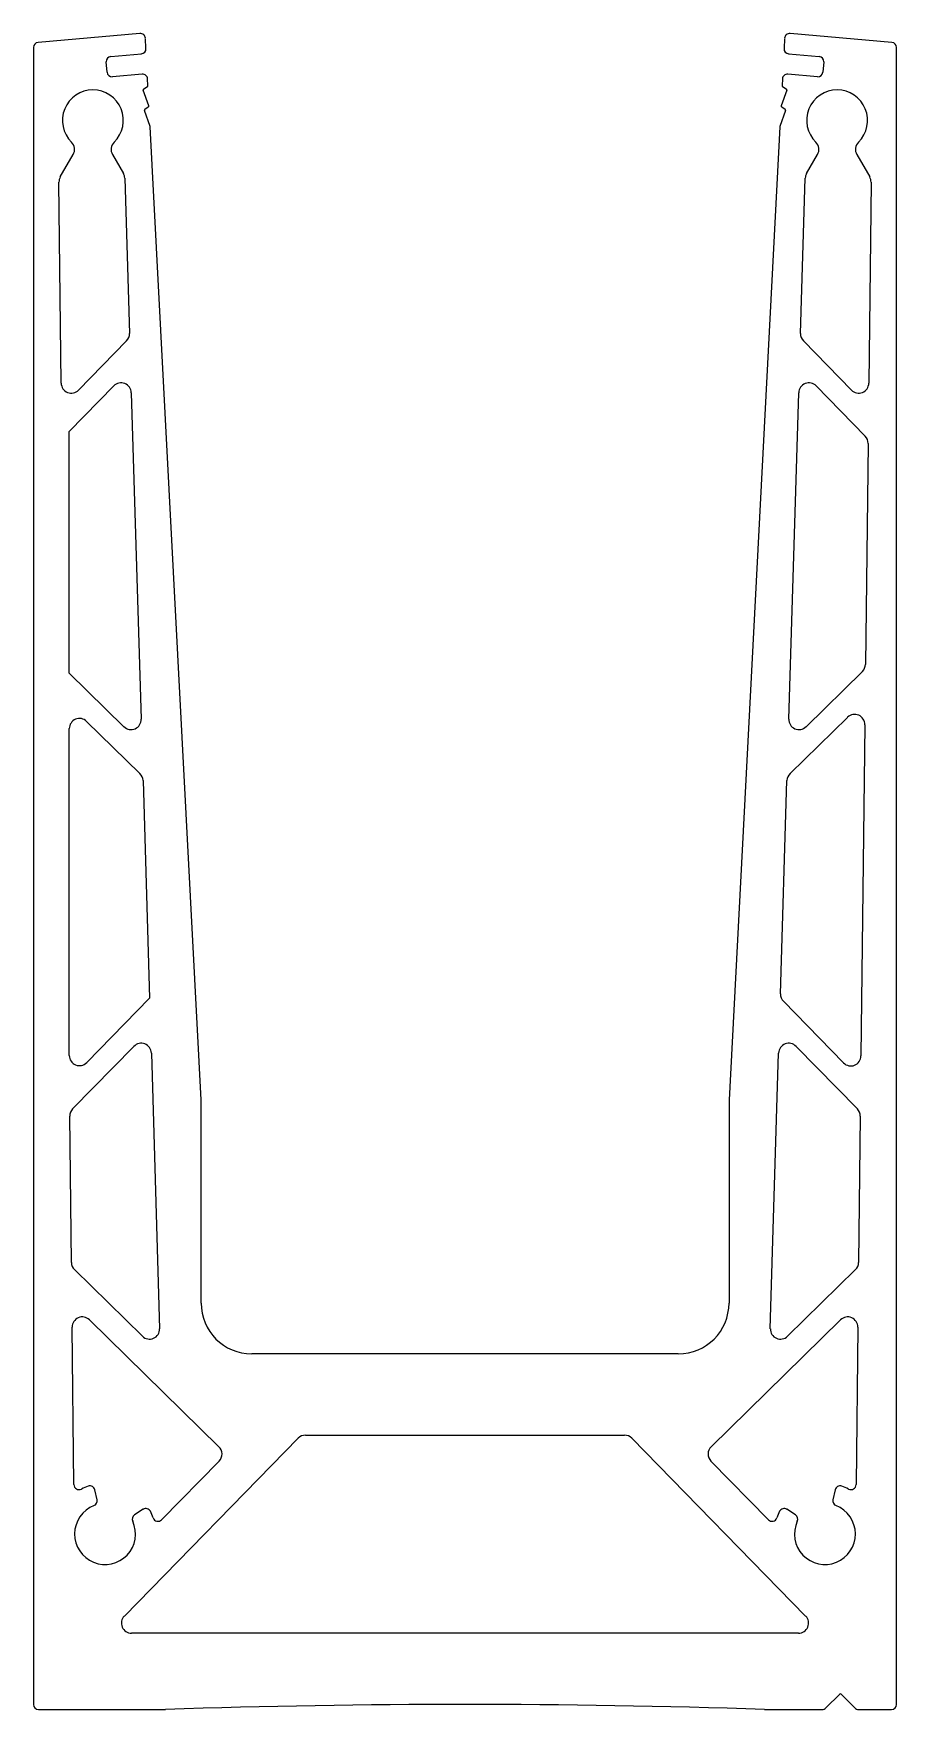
# Model space of a CAD drawing. Extents: x 3369 to 3454, y 1168 to 1333.
import ezdxf

# ---------------------------------------------------------------- set-up
doc = ezdxf.new("R2010")
doc.units = 0
doc.layers.get('0').update_dxf_attribs({"linetype": 'CONTINUOUS'})

msp = doc.modelspace()

# ---------------------------------------------------------------- linework, layer by layer
for p, q in [((3369.24, 1331.46), (3369.24, 1168.38)), ((3379.73, 1332.84), (3369.7, 1331.96)), ((3380.32, 1331.37), (3380.27, 1332.36)), ((3443.22, 1332.36), (3443.17, 1331.37)), ((3453.79, 1331.96), (3443.76, 1332.84)), ((3454.25, 1168.38), (3454.25, 1331.46)), ((3376.49, 1329.04), (3376.41, 1330.04)), ((3376.86, 1330.58), (3379.87, 1330.84)), ((3443.62, 1330.84), (3446.63, 1330.58)), ((3447.08, 1330.04), (3447, 1329.04)), ((3379.94, 1328.84), (3377.03, 1328.59)), ((3380.51, 1327.71), (3380.48, 1328.37)), ((3443.01, 1328.37), (3442.98, 1327.71)), ((3446.46, 1328.59), (3443.55, 1328.84)), ((3380.59, 1325.73), (3380.06, 1327.27)), ((3380.1, 1327.38), (3380.47, 1327.62)), ((3443.43, 1327.27), (3442.9, 1325.73)), ((3443.02, 1327.62), (3443.39, 1327.38)), ((3380.72, 1323.67), (3380.16, 1325.27)), ((3380.2, 1325.39), (3380.55, 1325.62)), ((3443.33, 1325.27), (3442.77, 1323.67)), ((3442.94, 1325.62), (3443.29, 1325.39)), ((3385.75, 1227.88), (3380.73, 1323.65)), ((3442.76, 1323.65), (3437.75, 1227.88)), ((3371.88, 1318.72), (3373.16, 1320.93)), ((3377.03, 1320.93), (3378.1, 1319.07)), ((3445.39, 1319.07), (3446.46, 1320.93)), ((3450.33, 1320.93), (3451.61, 1318.72)), ((3371.97, 1298.43), (3371.75, 1318.2)), ((3378.23, 1318.6), (3378.7, 1303.31)), ((3444.79, 1303.31), (3445.26, 1318.6)), ((3451.74, 1318.2), (3451.52, 1298.43)), ((3378.41, 1302.58), (3373.69, 1297.74)), ((3449.8, 1297.74), (3445.08, 1302.58)), ((3372.77, 1293.65), (3377.16, 1298.15)), ((3378.87, 1297.48), (3379.85, 1265.36)), ((3443.64, 1265.36), (3444.62, 1297.48)), ((3446.33, 1298.15), (3451.16, 1293.2)), ((3372.77, 1269.87), (3372.77, 1293.65)), ((3451.45, 1292.49), (3451.19, 1270.74)), ((3378.15, 1264.61), (3372.77, 1269.87)), ((3450.89, 1270.04), (3445.34, 1264.61)), ((3443.76, 1259.99), (3449.43, 1265.53)), ((3372.77, 1232.25), (3372.77, 1264.42)), ((3374.47, 1265.13), (3379.73, 1259.99)), ((3451.13, 1264.8), (3450.75, 1232.21)), ((3380.03, 1259.31), (3380.68, 1237.88)), ((3442.82, 1238.31), (3443.46, 1259.31)), ((3380.68, 1237.88), (3374.48, 1231.55)), ((3449.03, 1231.52), (3443.11, 1237.58)), ((3373.1, 1226.99), (3379.13, 1233.15)), ((3380.85, 1232.48), (3381.67, 1205.36)), ((3441.82, 1205.36), (3442.64, 1232.48)), ((3444.36, 1233.15), (3450.39, 1226.99)), ((3385.75, 1207.88), (3385.75, 1227.88)), ((3437.75, 1227.88), (3437.75, 1207.88)), ((3372.98, 1211.87), (3372.81, 1226.28)), ((3450.68, 1226.28), (3450.51, 1211.87)), ((3379.97, 1204.62), (3373.28, 1211.17)), ((3450.21, 1211.17), (3443.52, 1204.62)), ((3374.75, 1206.23), (3387.5, 1193.74)), ((3435.99, 1193.74), (3448.74, 1206.23)), ((3373.23, 1190.01), (3373.05, 1205.5)), ((3450.44, 1205.5), (3450.26, 1190.01)), ((3432.75, 1202.88), (3390.75, 1202.88)), ((3378.19, 1177.08), (3395.32, 1194.58)), ((3396.04, 1194.88), (3427.45, 1194.88)), ((3428.17, 1194.58), (3445.3, 1177.08)), ((3387.52, 1192.33), (3381.86, 1186.55)), ((3441.63, 1186.55), (3435.97, 1192.33)), ((3375.51, 1188.52), (3375.28, 1189.5)), ((3448.21, 1189.5), (3447.98, 1188.52)), ((3380.04, 1187.58), (3379.19, 1187.03)), ((3444.3, 1187.03), (3443.45, 1187.58)), ((3444.59, 1175.38), (3378.9, 1175.38)), ((3448.65, 1169.39), (3447.29, 1168.03)), ((3448.79, 1169.39), (3450.15, 1168.03)), ((3369.74, 1167.88), (3382.23, 1167.88)), ((3441.26, 1167.88), (3446.93, 1167.88)), ((3450.5, 1167.88), (3453.75, 1167.88))]:
    msp.add_line(p, q)
for centre, radius, start, end in [((3369.74, 1331.46), 0.5, 95, 180), ((3379.77, 1332.34), 0.5, 3, 95), ((3379.82, 1331.34), 0.5, 275, 3), ((3443.67, 1331.34), 0.5, 177, 265), ((3443.72, 1332.34), 0.5, 85, 177), ((3453.75, 1331.46), 0.5, 0, 85), ((3376.9, 1330.08), 0.5, 95, 185), ((3446.59, 1330.08), 0.5, 355, 85), ((3376.99, 1329.08), 0.5, 185, 275), ((3379.98, 1328.34), 0.5, 3, 95), ((3443.51, 1328.34), 0.5, 85, 177), ((3446.5, 1329.08), 0.5, 265, 355), ((3375.09, 1324.28), 3, 314.4775, 225.5225), ((3380.15, 1327.3), 0.1, 123, 199.2868), ((3380.41, 1327.71), 0.1, 303, 3), ((3443.08, 1327.71), 0.1, 177, 237), ((3443.34, 1327.3), 0.1, 340.7132, 57), ((3448.4, 1324.28), 3, 314.4775, 225.5225), ((3380.26, 1325.3), 0.1, 123, 199.2868), ((3380.5, 1325.7), 0.1, 303, 19.2868), ((3442.99, 1325.7), 0.1, 160.7132, 237), ((3443.23, 1325.3), 0.1, 340.7132, 57), ((3380.63, 1323.64), 0.1, 3, 19.2868), ((3442.86, 1323.64), 0.1, 160.7132, 177), ((3372.29, 1321.43), 1, 330, 45.5225), ((3377.89, 1321.43), 1, 134.4775, 210), ((3445.6, 1321.43), 1, 330, 45.5225), ((3451.2, 1321.43), 1, 134.4775, 210), ((3372.75, 1318.22), 1, 150, 180.6643), ((3377.23, 1318.57), 1, 1.7383, 30), ((3446.26, 1318.57), 1, 150, 178.2617), ((3450.74, 1318.22), 1, 359.3357, 30), ((3377.7, 1303.28), 1, 315.6643, 1.7383), ((3445.79, 1303.28), 1, 178.2617, 224.3357), ((3372.97, 1298.44), 1, 180.6643, 315.6643), ((3377.87, 1297.45), 1, 1.7383, 135.6643), ((3445.62, 1297.45), 1, 44.3357, 178.2617), ((3450.52, 1298.44), 1, 224.3357, 359.3357), ((3450.45, 1292.5), 1, 359.3357, 44.3357), ((3450.19, 1270.76), 1, 314.3357, 359.3357), ((3373.77, 1264.42), 1, 45.6643, 180), ((3378.85, 1265.33), 1, 225.6643, 1.7383), ((3444.64, 1265.33), 1, 178.2617, 314.3357), ((3450.13, 1264.82), 1, 359.3357, 134.3357), ((3379.03, 1259.28), 1, 1.7383, 45.6643), ((3444.46, 1259.28), 1, 134.3357, 178.2617), ((3443.82, 1238.28), 1, 178.2617, 224.3996), ((3373.77, 1232.25), 1, 180, 315.6004), ((3379.85, 1232.45), 1, 1.7383, 135.6004), ((3443.64, 1232.45), 1, 44.3996, 178.2617), ((3449.75, 1232.22), 1, 224.3996, 359.3357), ((3373.81, 1226.29), 1, 135.6004, 180.6643), ((3449.68, 1226.29), 1, 359.3357, 44.3996), ((3373.98, 1211.89), 1, 180.6643, 225.6004), ((3449.51, 1211.89), 1, 314.3996, 359.3357), ((3390.75, 1207.88), 5, 180, 270), ((3432.75, 1207.88), 5, 270, 0), ((3374.05, 1205.52), 1, 45.6004, 180.6643), ((3449.44, 1205.52), 1, 359.3357, 134.3996), ((3380.67, 1205.33), 1, 225.6004, 1.7383), ((3442.82, 1205.33), 1, 178.2617, 314.3996), ((3396.04, 1193.88), 1, 90, 135.6004), ((3427.45, 1193.88), 1, 44.3996, 90), ((3386.81, 1193.03), 1, 315.6004, 45.6004), ((3436.69, 1193.03), 1, 134.3996, 224.3996), ((3373.73, 1190.02), 0.5, 180.6643, 297.7), ((3376.29, 1185.15), 5, 109.3794, 117.7), ((3374.8, 1189.39), 0.5, 13, 109.3794), ((3448.69, 1189.39), 0.5, 70.6206, 167), ((3447.2, 1185.15), 5, 62.3, 70.6206), ((3449.76, 1190.02), 0.5, 242.3, 359.3357), ((3376.29, 1185.15), 3, 111.2132, 24.7868), ((3375.02, 1188.41), 0.5, 291.2132, 13), ((3447.2, 1185.15), 3, 155.2132, 68.7868), ((3448.47, 1188.41), 0.5, 167, 248.7868), ((3379.47, 1186.61), 0.5, 123, 204.7868), ((3380.31, 1187.16), 0.5, 26.6206, 123), ((3376.29, 1185.15), 5, 18.5647, 26.6206), ((3381.5, 1186.9), 0.5, 198.5647, 315.6004), ((3441.99, 1186.9), 0.5, 224.3996, 341.4353), ((3447.2, 1185.15), 5, 153.3794, 161.4353), ((3443.18, 1187.16), 0.5, 57, 153.3794), ((3444.02, 1186.61), 0.5, 335.2132, 57), ((3378.9, 1176.38), 1, 135.6004, 270), ((3444.59, 1176.38), 1, 270, 44.3996), ((3369.74, 1168.38), 0.5, 180, 270), ((3411.75, 297.71), 870.67, 88.0587, 91.9413), ((3446.93, 1168.38), 0.5, 270, 315), ((3448.72, 1169.32), 0.1, 45, 135), ((3450.5, 1168.38), 0.5, 225, 270), ((3453.75, 1168.38), 0.5, 270, 0), ((3382.23, 1168.38), 0.5, 270, 271.9413), ((3441.26, 1168.38), 0.5, 268.0587, 270)]:
    msp.add_arc(centre, radius, start, end)

doc.saveas('drawing.dxf')
